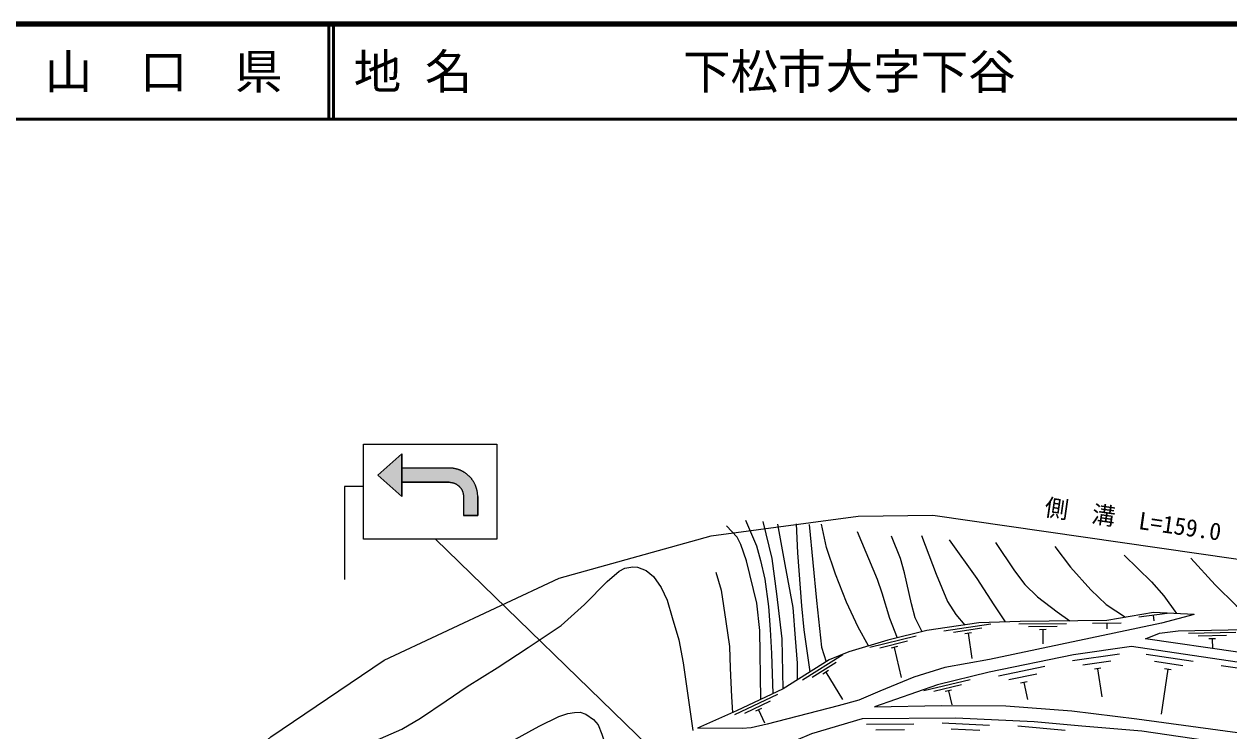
# Model space of a CAD drawing. Units: millimetres at full size, sheet at 1:1000; details may follow other scales. Extents: x 40000 to 680000, y 20000 to 380000.
# Drawn here: x 335699 to 462462, y 305602 to 380000 of the extents above; entities that cross this region are included whole.
import ezdxf
from ezdxf.enums import TextEntityAlignment as Align

# ---------------------------------------------------------------- set-up
doc = ezdxf.new("R2010")
doc.units = ezdxf.units.MM
doc.header["$LTSCALE"] = 1000
for name, color, linetype, lineweight in [('M-BGD', 7, 'Continuous', 25), ('M-STR-HTXT', 7, 'Continuous', 13), ('M-STR-STRC', 7, 'Continuous', 25), ('M-TTL', 2, 'Continuous', 140), ('M-TTL-LINE', 7, 'Continuous', 50)]:
    doc.layers.add(name, color=color, linetype=linetype, lineweight=lineweight)
doc.layers.add('M-TTL-TXT', color=7, linetype='Continuous')
doc.styles.add('ＭＳ ゴシック', font='')
doc.styles.get('ＭＳ ゴシック').set_extended_font_data('MS Gothic')

msp = doc.modelspace()

# ---------------------------------------------------------------- hatches: boundary and pattern name
at = {"layer": 'M-STR-STRC'}
for points in [[(375426, 333271), (375426, 334771), (372926, 332521), (375426, 330271), (375426, 331771)], [(382620, 332317), (382584, 332355), (382547, 332392), (382510, 332429), (382472, 332465), (382434, 332500), (382394, 332535), (382355, 332569), (382314, 332602), (382273, 332635), (382232, 332667), (382190, 332698), (382147, 332728), (382104, 332758), (382060, 332787), (382016, 332815), (381971, 332842), (381926, 332869), (381881, 332895), (381835, 332920), (381788, 332944), (381741, 332967), (381694, 332990), (381646, 333012), (381598, 333032), (381550, 333052), (381501, 333072), (381452, 333090), (381403, 333107), (381353, 333124), (381303, 333140), (381253, 333155), (381203, 333169), (381152, 333182), (381101, 333194), (381050, 333205), (380999, 333216), (380947, 333225), (380895, 333234), (380844, 333242), (380792, 333249), (380740, 333254), (380688, 333259), (380635, 333264), (380583, 333267), (380531, 333269), (380479, 333270), (380426, 333271), (375426, 333271), (375426, 331771), (380458, 331771), (380531, 331768), (380609, 331760), (380687, 331749), (380764, 331733), (380840, 331713), (380915, 331690), (380988, 331662), (381060, 331631), (381131, 331596), (381199, 331557), (381265, 331515), (381329, 331469), (381391, 331420), (381449, 331368), (381505, 331313), (381559, 331255), (381609, 331195), (381655, 331132), (381699, 331066), (381738, 330998), (381775, 330929), (381807, 330857), (381836, 330784), (381861, 330710), (381882, 330634), (381899, 330557), (381912, 330480), (381921, 330402), (381926, 330323), (381926, 330271), (381926, 328271), (383426, 328271), (383426, 330271), (383426, 330323), (383424, 330376), (383422, 330428), (383419, 330480), (383415, 330532), (383410, 330584), (383404, 330637), (383397, 330688), (383389, 330740), (383381, 330792), (383371, 330843), (383361, 330895), (383349, 330946), (383337, 330997), (383324, 331047), (383310, 331098), (383295, 331148), (383279, 331198), (383263, 331248), (383245, 331297), (383227, 331346), (383208, 331395), (383188, 331443), (383167, 331491), (383145, 331539), (383123, 331586), (383099, 331633), (383075, 331679), (383050, 331725), (383024, 331771), (382998, 331816), (382970, 331861), (382942, 331905), (382913, 331948), (382884, 331992), (382853, 332034), (382822, 332076), (382790, 332118), (382758, 332159), (382724, 332199), (382690, 332239), (382656, 332278)]]:
    msp.add_hatch(color=256, dxfattribs=at).paths.add_polyline_path(points)

# ---------------------------------------------------------------- linework, layer by layer
at = {"layer": 'M-BGD'}
for p, q in [((451115, 316952), (448115, 316918)), ((449615, 316935), (449622, 316335)), ((455973, 317960), (452998, 317576)), ((454486, 317768), (454563, 317173)), ((437406, 316847), (432460, 316114)), ((436461, 316403), (433493, 315964)), ((435367, 315938), (434675, 315835)), ((435021, 315887), (435421, 313207)), ((445375, 316887), (440376, 316831)), ((444379, 316576), (441379, 316542)), ((443232, 316263), (442532, 316255)), ((442882, 316259), (442899, 314759)), ((463203, 315949), (458204, 315842)), ((429542, 315566), (424685, 314378)), ((428642, 315037), (425728, 314324)), ((427596, 314472), (426916, 314306)), ((427256, 314389), (427984, 311222)), ((462210, 315628), (459211, 315563)), ((461067, 315303), (460367, 315288)), ((460717, 315296), (460739, 314267)), ((421839, 313605), (417602, 310951)), ((450955, 313691), (446006, 312976)), ((458695, 312906), (453749, 313640)), ((421151, 312820), (418609, 311228)), ((420336, 311956), (419743, 311584)), ((443102, 312372), (438203, 311375)), ((450051, 312954), (447082, 312525)), ((448999, 312196), (448306, 312096)), ((448652, 312146), (449081, 309176)), ((457618, 312459), (454650, 312900)), ((456046, 312086), (455347, 307378)), ((456392, 312035), (455700, 312137)), ((466608, 311731), (461662, 312465)), ((420039, 311770), (421797, 308891)), ((435232, 310993), (430374, 309810)), ((442242, 311584), (439302, 310986)), ((441235, 310767), (440549, 310628)), ((440892, 310697), (441257, 308903)), ((414984, 309422), (410459, 307295)), ((434332, 310465), (431417, 309755)), ((433285, 309902), (432605, 309736)), ((432945, 309819), (433300, 308361)), ((414206, 308725), (411491, 307449)), ((413293, 307965), (412660, 307667)), ((412977, 307816), (413615, 306458)), ((429315, 306322), (424315, 306285)), ((428320, 305715), (425320, 305692)), ((437277, 306183), (432283, 306427)), ((436249, 305632), (433252, 305779)), ((445232, 305653), (440253, 306110))]:
    msp.add_line(p, q, dxfattribs=at)
for points in [[(413225, 308927), (413112, 316156), (412791, 319034), (411691, 323493), (411116, 325206), (410736, 325997), (409586, 327190)], [(411615, 327775), (412754, 325076), (413187, 323533), (413632, 321557), (414023, 318706), (414197, 316285), (414349, 313767), (414482, 309518)], [(415549, 310019), (415455, 315292), (414891, 320037), (414414, 323740), (413459, 327658)], [(414960, 327360), (415737, 323112), (416583, 318579), (416820, 315357), (417032, 312741), (417050, 310960)], [(418400, 311805), (417766, 316243), (417530, 318760), (417107, 324350), (416956, 327392)], [(418303, 327331), (418691, 323333), (419080, 319340), (419612, 314403), (420091, 312864)], [(424529, 314544), (423441, 316513), (422238, 319167), (421076, 322084), (420124, 324920), (419606, 327376)], [(423335, 326594), (425451, 321571), (425942, 320129), (426755, 317472), (427545, 315386)], [(430198, 316035), (429469, 317512), (429083, 318991), (428322, 322227), (427925, 323751), (426977, 326095)], [(430127, 326167), (431649, 322092), (432870, 319212), (433746, 317847), (434678, 316746)], [(433036, 325731), (435951, 321648), (437743, 318869), (438926, 317070)], [(437918, 325418), (439901, 322449), (440990, 321028), (442333, 319731), (444375, 318125), (445717, 317191)], [(444158, 325018), (445786, 322852), (447922, 320464), (449562, 318905), (451597, 317576)], [(451457, 324109), (454323, 321290), (455607, 319835), (456958, 317955)], [(458448, 323785), (460999, 320993), (463237, 318786), (464645, 317630), (465920, 317044), (468046, 316403)], [(372630, 304569), (375431, 305778), (377420, 306949), (380092, 308755), (382317, 310275), (385461, 312235), (388743, 314370), (392205, 316707), (394665, 318920), (397042, 321322), (398303, 322430), (398920, 322725), (399742, 322873), (400237, 322828), (401153, 322500), (401930, 321858), (402715, 320713), (403342, 319377), (403899, 317555), (404598, 315189), (405041, 312782), (406065, 305657)], [(408470, 322306), (409024, 320415), (409544, 317120), (409930, 314494), (409997, 312205), (410141, 309194), (410237, 307532)], [(458794, 317862), (454518, 318078), (449612, 317235), (440507, 317132), (436137, 316962), (430686, 316154), (426588, 315152), (422469, 313935), (420418, 313069), (415549, 310019), (410655, 307719), (406550, 305889)], [(458794, 317862), (455383, 316952), (437273, 313119), (432588, 312262), (429301, 311250), (425736, 309770), (423530, 308849), (421353, 308245), (413877, 306322), (412200, 305911), (411241, 305859), (406550, 305889)], [(453698, 315305), (455144, 315880), (457136, 316119), (462372, 316232), (472141, 316527), (476652, 315067), (483221, 312597), (485269, 314322), (489722, 311347)], [(496979, 299813), (492620, 302000), (488606, 310492), (484361, 310706), (482370, 309657), (469020, 311980), (452199, 314477), (446123, 313599), (437239, 311791), (431801, 310466), (425159, 308127)], [(489722, 311347), (484390, 311627), (482552, 310660), (470729, 312823), (463409, 313874), (453698, 315305)], [(425159, 308127), (432214, 308282), (438983, 308230), (445924, 307713), (452760, 306887), (464123, 305320), (477964, 303426), (479744, 303935), (488034, 303167), (490353, 302283)], [(359962, 298823), (368138, 299048), (373359, 299338), (376604, 299925), (380392, 301217), (383426, 302575), (389898, 306111), (391972, 307113), (392906, 307440), (393599, 307537), (394216, 307575), (394815, 307353), (395592, 306813), (396092, 306233), (396497, 305248), (396948, 303930), (397230, 302445), (397498, 300958), (397810, 298979), (398037, 297358)], [(490353, 302283), (479413, 302630), (477574, 301932), (466456, 303650), (453288, 305574), (446974, 306096), (441990, 306553), (433745, 306956), (423863, 306881), (418554, 305286), (413589, 303207), (406179, 299381), (398173, 294470), (394342, 291886)]]:
    msp.add_lwpolyline(points, dxfattribs=at)
at = {"layer": 'M-STR-HTXT'}
msp.add_lwpolyline([(350284, 294650), (361658, 304984), (373588, 313062), (391981, 321678), (407987, 326119), (423466, 328195), (431307, 328311), (522797, 315127)], dxfattribs=at)
at = {"layer": 'M-STR-STRC'}
for p, q in [((371426, 335771), (385426, 335771)), ((371426, 325771), (371426, 335771)), ((375426, 334771), (372926, 332521)), ((375426, 334771), (375426, 330271)), ((385426, 335771), (385426, 327161)), ((372926, 332521), (375426, 330271)), ((380426, 333271), (375426, 333271)), ((380426, 331771), (375426, 331771)), ((381926, 330271), (381926, 328271)), ((383426, 330271), (383426, 328271)), ((383426, 328271), (381926, 328271)), ((385426, 327155), (385426, 325771)), ((385426, 325771), (371426, 325771)), ((408989, 296639), (378999, 325771))]:
    msp.add_line(p, q, dxfattribs=at)
for points in [[(375426, 333271), (375426, 334771), (372926, 332521), (375426, 330271)], [(380426, 333271), (375426, 333271), (375426, 331771), (380426, 331771), (380452, 331771), (380478, 331770), (380505, 331769), (380531, 331767), (380557, 331765), (380583, 331763), (380609, 331760), (380635, 331756), (380661, 331752), (380687, 331748), (380712, 331743), (380738, 331738), (380764, 331732), (380789, 331726), (380814, 331720), (380840, 331713), (380865, 331705), (380890, 331697), (380915, 331689), (380939, 331680), (380964, 331671), (380988, 331662), (381012, 331652), (381036, 331641), (381060, 331630), (381084, 331619), (381107, 331607), (381130, 331595), (381153, 331583), (381176, 331570), (381199, 331557), (381221, 331543), (381243, 331529), (381265, 331514), (381287, 331500), (381308, 331484), (381329, 331469), (381350, 331453), (381370, 331437), (381390, 331420), (381410, 331403), (381430, 331386), (381449, 331368), (381468, 331350), (381487, 331332), (381505, 331313), (381523, 331294), (381541, 331275), (381558, 331255), (381575, 331235), (381592, 331215), (381608, 331194), (381624, 331174), (381640, 331153), (381655, 331131), (381670, 331110), (381684, 331088), (381698, 331066), (381712, 331043), (381725, 331021), (381738, 330998), (381751, 330975), (381763, 330952), (381774, 330928), (381786, 330905), (381796, 330881), (381807, 330857), (381817, 330833), (381827, 330808), (381836, 330784), (381844, 330759), (381853, 330734), (381861, 330709), (381868, 330684), (381875, 330659), (381882, 330634), (381888, 330608), (381893, 330583), (381899, 330557), (381903, 330531), (381908, 330506), (381912, 330480), (381915, 330454), (381918, 330428), (381920, 330402), (381922, 330376), (381924, 330349), (381925, 330323), (381926, 330297), (381926, 330271), (381926, 328271), (383426, 328271), (383426, 330271), (383426, 330323), (383424, 330376), (383422, 330428), (383419, 330480), (383415, 330532), (383410, 330584), (383404, 330637), (383397, 330688), (383389, 330740), (383381, 330792), (383371, 330843), (383361, 330895), (383349, 330946), (383337, 330997), (383324, 331047), (383310, 331098), (383295, 331148), (383279, 331198), (383263, 331248), (383245, 331297), (383227, 331346), (383208, 331395), (383188, 331443), (383167, 331491), (383145, 331539), (383123, 331586), (383099, 331633), (383075, 331679), (383050, 331725), (383024, 331771), (382998, 331816), (382970, 331861), (382942, 331905), (382913, 331948), (382884, 331992), (382853, 332034), (382822, 332076), (382790, 332118), (382758, 332159), (382724, 332199), (382690, 332239), (382656, 332278), (382620, 332317), (382584, 332355), (382547, 332392), (382510, 332429), (382472, 332465), (382434, 332500), (382394, 332535), (382355, 332569), (382314, 332602), (382273, 332635), (382232, 332667), (382190, 332698), (382147, 332728), (382104, 332758), (382060, 332787), (382016, 332815), (381971, 332842), (381926, 332869), (381881, 332895), (381835, 332920), (381788, 332944), (381741, 332967), (381694, 332990), (381646, 333012), (381598, 333032), (381550, 333052), (381501, 333072), (381452, 333090), (381403, 333107), (381353, 333124), (381303, 333140), (381253, 333155), (381203, 333169), (381152, 333182), (381101, 333194), (381050, 333205), (380999, 333216), (380947, 333225), (380895, 333234), (380844, 333242), (380792, 333249), (380740, 333254), (380688, 333259), (380635, 333264), (380583, 333267), (380531, 333269), (380479, 333270)]]:
    msp.add_lwpolyline(points, close=True, dxfattribs=at)
msp.add_lwpolyline([(371426, 331323), (369426, 331323), (369426, 321539)], dxfattribs=at)
at = {"layer": 'M-TTL'}
msp.add_line((680000, 380000), (40000, 380000), dxfattribs=at)
at = {"layer": 'M-TTL-LINE'}
for p, q in [((367750, 380000), (367750, 370000)), ((368250, 380000), (368250, 370000)), ((40000, 370000), (680000, 370000))]:
    msp.add_line(p, q, dxfattribs=at)

# ---------------------------------------------------------------- texts
at = {"layer": 'M-STR-HTXT', "style": 'ＭＳ ゴシック'}
msp.add_text('側\u3000溝\u3000L=159.0', height=1833, rotation=351.8, dxfattribs=at).set_placement((452163, 326410), align=Align.BOTTOM_CENTER)
at = {"layer": 'M-TTL-TXT', "style": 'ＭＳ ゴシック'}
msp.add_text('山\u3000口\u3000県', height=3666, dxfattribs=at).set_placement((350375, 375000), align=Align.MIDDLE_CENTER)
for s, p in [('地 名', (370380, 375000)), ('下松市大字下谷', (405024, 375000))]:
    msp.add_text(s, height=3666, dxfattribs=at).set_placement(p, align=Align.MIDDLE_LEFT)

doc.saveas('drawing.dxf')
